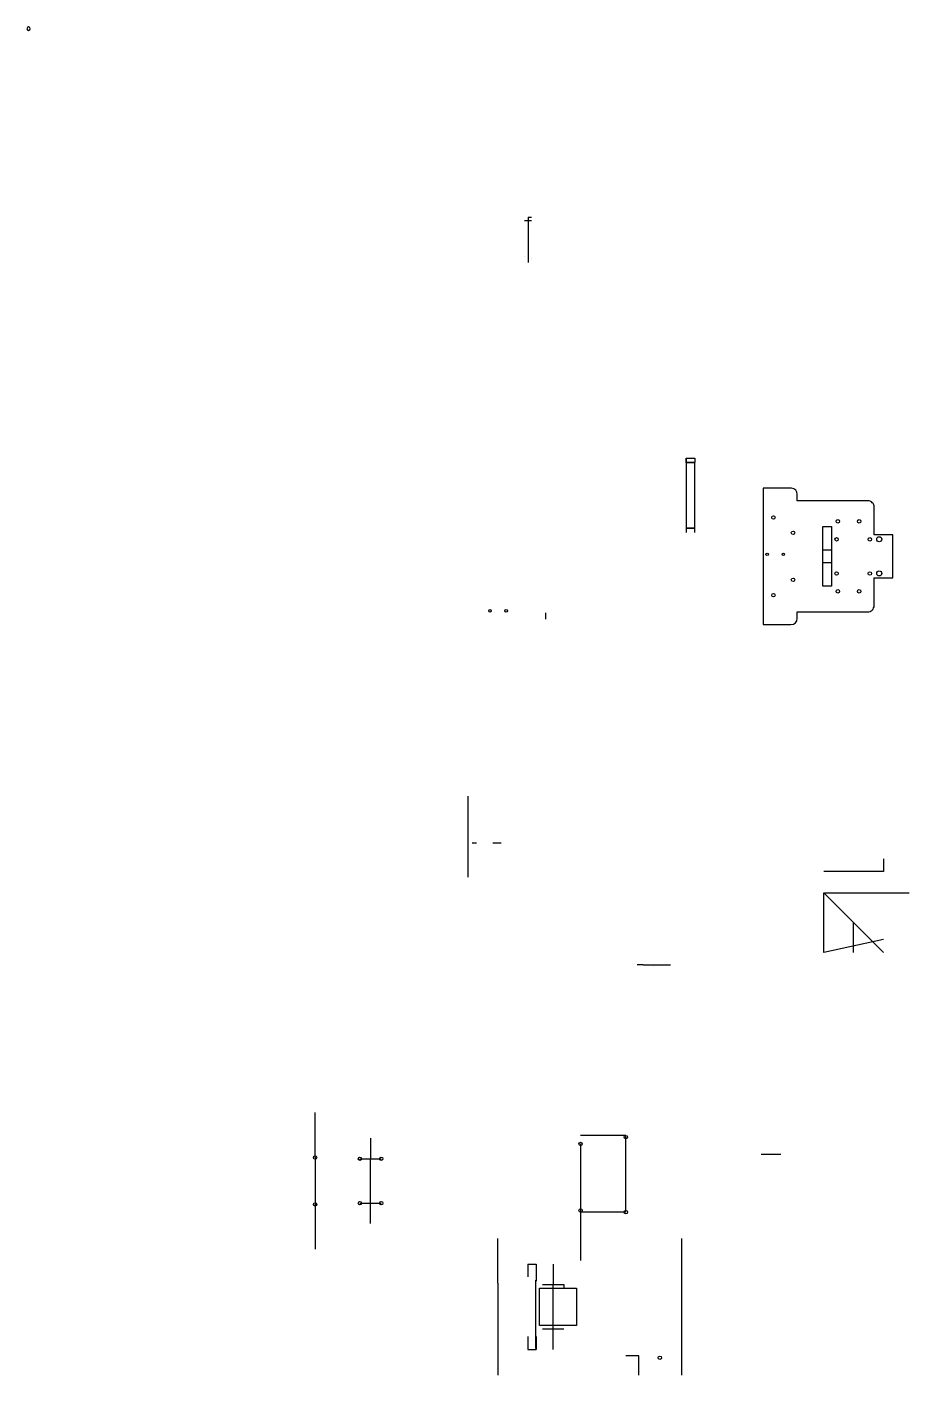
# Model space of a CAD drawing. Header units: millimetres. Extents: x -57 to 47, y 0 to 158.
import ezdxf

# ---------------------------------------------------------------- set-up
doc = ezdxf.new("R2010")
doc.units = ezdxf.units.MM

msp = doc.modelspace()

# ---------------------------------------------------------------- linework, layer by layer
for p, q in [((1.63, 135.19, 2.75), (2.04, 135.19, 2.75)), ((2.04, 135.6, 2.75), (2.04, 130.3, 2.75)), ((2.04, 135.6, 2.75), (2.45, 135.6, 2.75)), ((2.04, 135.19, 2.75), (2.45, 135.19, 2.75)), ((1.63, 130.97, 2.75), (1.63, 130.97, 2.75)), ((2.43, 130.71, 2.75), (2.45, 130.71, 2.75)), ((20.56, 106.88, 7.5), (20.56, 107.39, 7.5)), ((20.56, 106.88, 5.5), (20.56, 106.88, 7)), ((20.56, 106.88, 5.5), (21.56, 106.88, 5.5)), ((21.56, 106.88, 7), (20.56, 106.88, 7)), ((20.56, 106.88, 7.5), (20.56, 99.18, 7.5)), ((21.56, 106.88, 7.5), (20.56, 106.88, 7.5)), ((21.56, 106.88, 5.5), (21.56, 106.88, 7)), ((21.56, 99.18, 7.5), (21.56, 106.88, 7.5)), ((20.56, 99.18, 5.5), (20.56, 98.67, 5.5)), ((21.56, 99.18, 7), (20.56, 99.18, 7)), ((20.56, 99.18, 7.5), (21.56, 99.18, 7.5)), ((21.56, 98.67, 5.5), (21.56, 99.18, 5.5)), ((36.58, 95.13, 2.75), (36.58, 95.88, 2.75)), ((4.12, 88.51, 2.75), (4.12, 89.26, 2.75)), ((-5, 67.79, 2), (-5, 58.29, 2)), ((-4, 62.27, 2), (-4.5, 62.27, 2)), ((-1.6, 62.27, 2), (-2.1, 62.27, 2)), ((-1.1, 62.27, 2), (-1.6, 62.27, 2)), ((43.67, 60.44, 2.75), (43.67, 58.96, 2.75)), ((43.67, 58.96, 2.75), (36.67, 58.96, 2.75)), ((36.67, 49.49, 2.75), (36.67, 56.49, 2.75)), ((36.67, 56.49, 2.75), (43.67, 49.49, 2.75)), ((36.67, 56.49, 2.75), (46.67, 56.49, 2.75)), ((40.17, 49.49, 2.75), (40.17, 52.99, 2.75)), ((43.67, 50.99, 2.75), (36.67, 49.49, 2.75)), ((15.33, 48.05), (14.83, 48.05)), ((15.53, 48.05), (15.33, 48.05)), ((15.53, 48.05), (18.03, 48.05)), ((16.78, 47.8, 2), (16.78, 47.8, 2.4)), ((18.03, 48.05), (18.23, 48.05)), ((18.23, 48.05), (18.73, 48.05)), ((-22.9, 25.48), (-22.9, 30.73)), ((-16.4, 27.73), (-16.4, 25.33)), ((13.5, 28.07, 3.75), (8.2, 28.07, 3.75)), ((8.2, 27.07, 3.75), (8.2, 13.43, 3.75)), ((13.5, 19.07, 3.75), (13.5, 28.07, 3.75)), ((-22.9, 25.48), (-22.9, 19.98)), ((-17.65, 25.33), (-15.15, 25.33)), ((-16.4, 20.13), (-16.4, 25.33)), ((31.16, 25.81, 2), (29.36, 25.81, 2)), ((31.66, 25.81, 2), (31.16, 25.81, 2)), ((-22.9, 19.98), (-22.9, 14.73)), ((-17.65, 20.13), (-15.15, 20.13)), ((-16.4, 17.73), (-16.4, 20.13)), ((13.5, 19.07, 3.75), (8.2, 19.07, 3.75)), ((-1.5, 10.75, 0.75), (-1.5, 16, 0.75)), ((20, 16), (20, 10.5)), ((2, 13), (3, 13)), ((2, 13), (2, 11.5)), ((3, 13), (3, 11)), ((3, 13), (3, 11.5)), ((5, 13, 0.75), (5, 10.6, 0.75)), ((2.91, 11.11, 0.64), (2.91, 3.11, 0.64)), ((-1.5, 10.75, 0.75), (-1.5, 5.25, 0.75)), ((3.4, 10.19, 3.75), (7.7, 10.19, 3.75)), ((3.4, 5.79, 3.75), (3.4, 10.19, 3.75)), ((3.75, 10.6, 0.75), (6.25, 10.6, 0.75)), ((5, 5.4, 0.75), (5, 10.6, 0.75)), ((6.25, 10.6, 3.75), (6.25, 10.1, 3.75)), ((7.7, 10.19, 3.75), (7.7, 5.79, 3.75)), ((20, 10.5), (20, 5.5)), ((20, 10.5), (20, 5.5)), ((-1.5, 5.25, 0.75), (-1.5, 0, 0.75)), ((7.7, 5.79, 3.75), (3.4, 5.79, 3.75)), ((3.75, 5.4, 0.75), (6.25, 5.4, 0.75)), ((5, 3, 0.75), (5, 5.4, 0.75)), ((20, 5.5), (20, 0)), ((2, 4.5), (2, 3)), ((3, 4.5), (3, 3)), ((2, 3), (3, 3)), ((14, 2.25, 3.75), (13.5, 2.25, 3.75)), ((15, 2.25, 3.75), (14, 2.25, 3.75)), ((15, 0, 3.75), (15, 2.25, 3.75)), ((15, 0, 3), (15, 2.22, 3))]:
    msp.add_line(p, q)
at = {"extrusion": (-1, 0, 0)}
for p, q in [((20.56, 107.39, 7), (20.56, 106.88, 7)), ((20.56, 107.39, 7), (21.56, 107.39, 7)), ((20.56, 107.39, 5.5), (20.56, 107.39, 7.5)), ((20.56, 107.39, 5.5), (20.56, 106.88, 5.5))]:
    msp.add_line(p, q, dxfattribs=at)
at = {"extrusion": (0, -1, 2.44929e-16)}
for p, q in [((20.56, 107.39, 7), (20.56, 107.39, 7.5)), ((21.56, 107.39, 7), (21.56, 107.39, 7.5)), ((20.56, 106.88, 7), (20.56, 106.88, 7.5)), ((21.56, 106.88, 7), (21.56, 106.88, 7.5)), ((20.56, 99.18, 7), (20.56, 99.18, 7.5)), ((21.56, 99.18, 7), (21.56, 99.18, 7.5))]:
    msp.add_line(p, q, dxfattribs=at)
at = {"extrusion": (1, 0, 0)}
for p, q in [((21.56, 107.39, 5.5), (21.56, 107.39, 7)), ((21.56, 107.39, 7), (21.56, 106.88, 7)), ((21.56, 107.39, 5.5), (21.56, 106.88, 5.5)), ((21.56, 106.88, 5.5), (21.56, 106.88, 7))]:
    msp.add_line(p, q, dxfattribs=at)
at = {"extrusion": (0, -1, 0)}
msp.add_line((16.78, 47.8, 0.5), (16.78, 47.8, 2), dxfattribs=at)
at = {"elevation": 2.75}
msp.add_lwpolyline([(32.83, 87.88, 0.41394), (33.58, 88.63), (33.58, 89.38), (36.58, 89.38), (41.83, 89.38, 0.428426), (42.58, 90.12), (42.58, 90.88), (42.58, 93.38), (44.78, 93.38), (44.78, 98.38), (42.58, 98.38), (42.58, 100.88), (42.58, 101.63, 0.425657), (41.84, 102.38), (36.58, 102.38), (33.58, 102.38), (33.58, 103.14, 0.37916), (32.92, 103.88), (29.58, 103.88), (29.58, 87.88), (32.84, 87.88)], format="xyb", dxfattribs=at)
for points in [[(37.58, 99.38), (37.58, 92.38), (36.58, 92.38), (36.58, 99.38)], [(36.58, 95.13), (36.58, 96.63), (37.58, 96.63), (37.58, 95.13)]]:
    msp.add_lwpolyline(points, close=True, dxfattribs=at)
at = {"extrusion": (-6.12323e-17, 0, -1)}
msp.add_circle((56.46, 157.67, -44.5), 0.2, dxfattribs=at)
for centre, radius in [((30.78, 100.43, 2.75), 0.2), ((38.33, 99.98, 2.75), 0.2), ((40.83, 99.98, 2.75), 0.2), ((33.08, 98.63, 2.75), 0.2), ((38.18, 97.87, 2.75), 0.2), ((42.08, 97.87, 2.75), 0.2), ((43.18, 97.88, 2.75), 0.3), ((30.05, 96.11, 2.75), 0.15), ((31.95, 96.11, 2.75), 0.15), ((33.08, 93.13, 2.75), 0.2), ((38.18, 93.87, 2.75), 0.2), ((42.08, 93.87, 2.75), 0.2), ((43.18, 93.88, 2.75), 0.3), ((38.33, 91.78, 2.75), 0.2), ((40.83, 91.78, 2.75), 0.2), ((30.78, 91.33, 2.75), 0.2), ((-2.42, 89.49, 3.1), 0.15), ((-0.52, 89.49, 3.1), 0.15), ((8.2, 27.07, 3.75), 0.2), ((13.5, 27.87, 3.75), 0.2), ((-22.9, 25.48), 0.2), ((-17.65, 25.33), 0.2), ((-15.15, 25.33), 0.2), ((-22.9, 19.98), 0.2), ((-17.65, 20.13), 0.2), ((-15.15, 20.13), 0.2), ((8.2, 19.27, 3.75), 0.2), ((13.5, 19.07, 3.75), 0.2), ((17.48, 2.02), 0.2)]:
    msp.add_circle(centre, radius)

doc.saveas('drawing.dxf')
